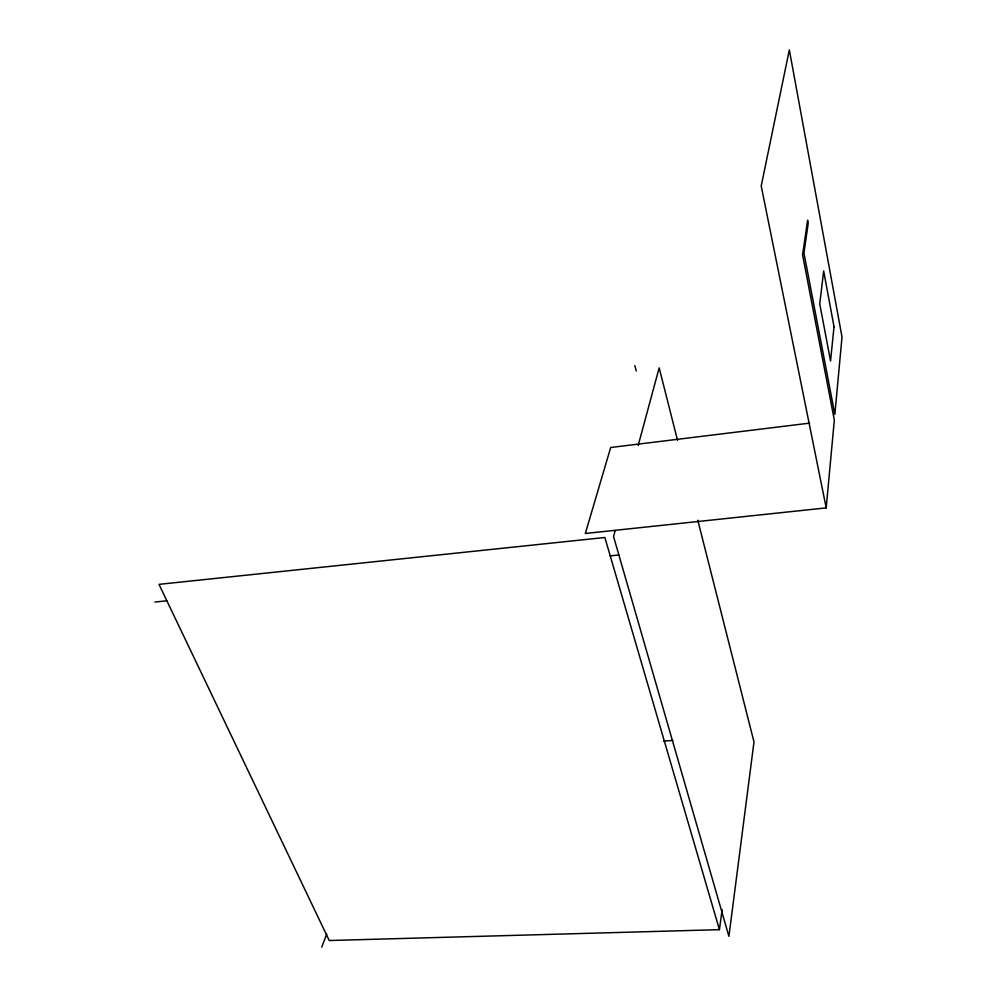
<?xml version="1.0" encoding="UTF-8"?>
<svg xmlns="http://www.w3.org/2000/svg" width="997" height="997" viewBox="0 0 997 997"><rect width="100%" height="100%" fill="white"/><g stroke="black" fill="none" stroke-linecap="round" stroke-linejoin="round"><path stroke-width="1.5" d="M826.201 507.884L834.327 420.098L802.585 254.896L807.62 220.187L808.206 223.316L803.943 253.014L834.85 414.44L842.016 337.048L789.337 49.85L761.21 185.978L826.201 507.884L585.326 533.482L610.687 447.503L809.651 423.127M719.423 929.665L604.867 537.495L158.997 584.354L329.247 940.52L719.423 929.665L722.14 909.663M615.186 530.616L613.566 536.585L728.919 936.357L753.994 741.955L697.788 520.21M638.18 445.497L659.167 367.856L677.524 440.263M321.707 947.15L326.729 934.077M154.984 602.026L166.873 600.817M610.239 555.877L618.875 554.993M663.591 741.07L672.888 740.472M634.84 365.6L636.26 370.996M834.028 326.792L830.551 360.989L819.746 303.898L823.672 270.985L834.028 326.792"/></g></svg>
